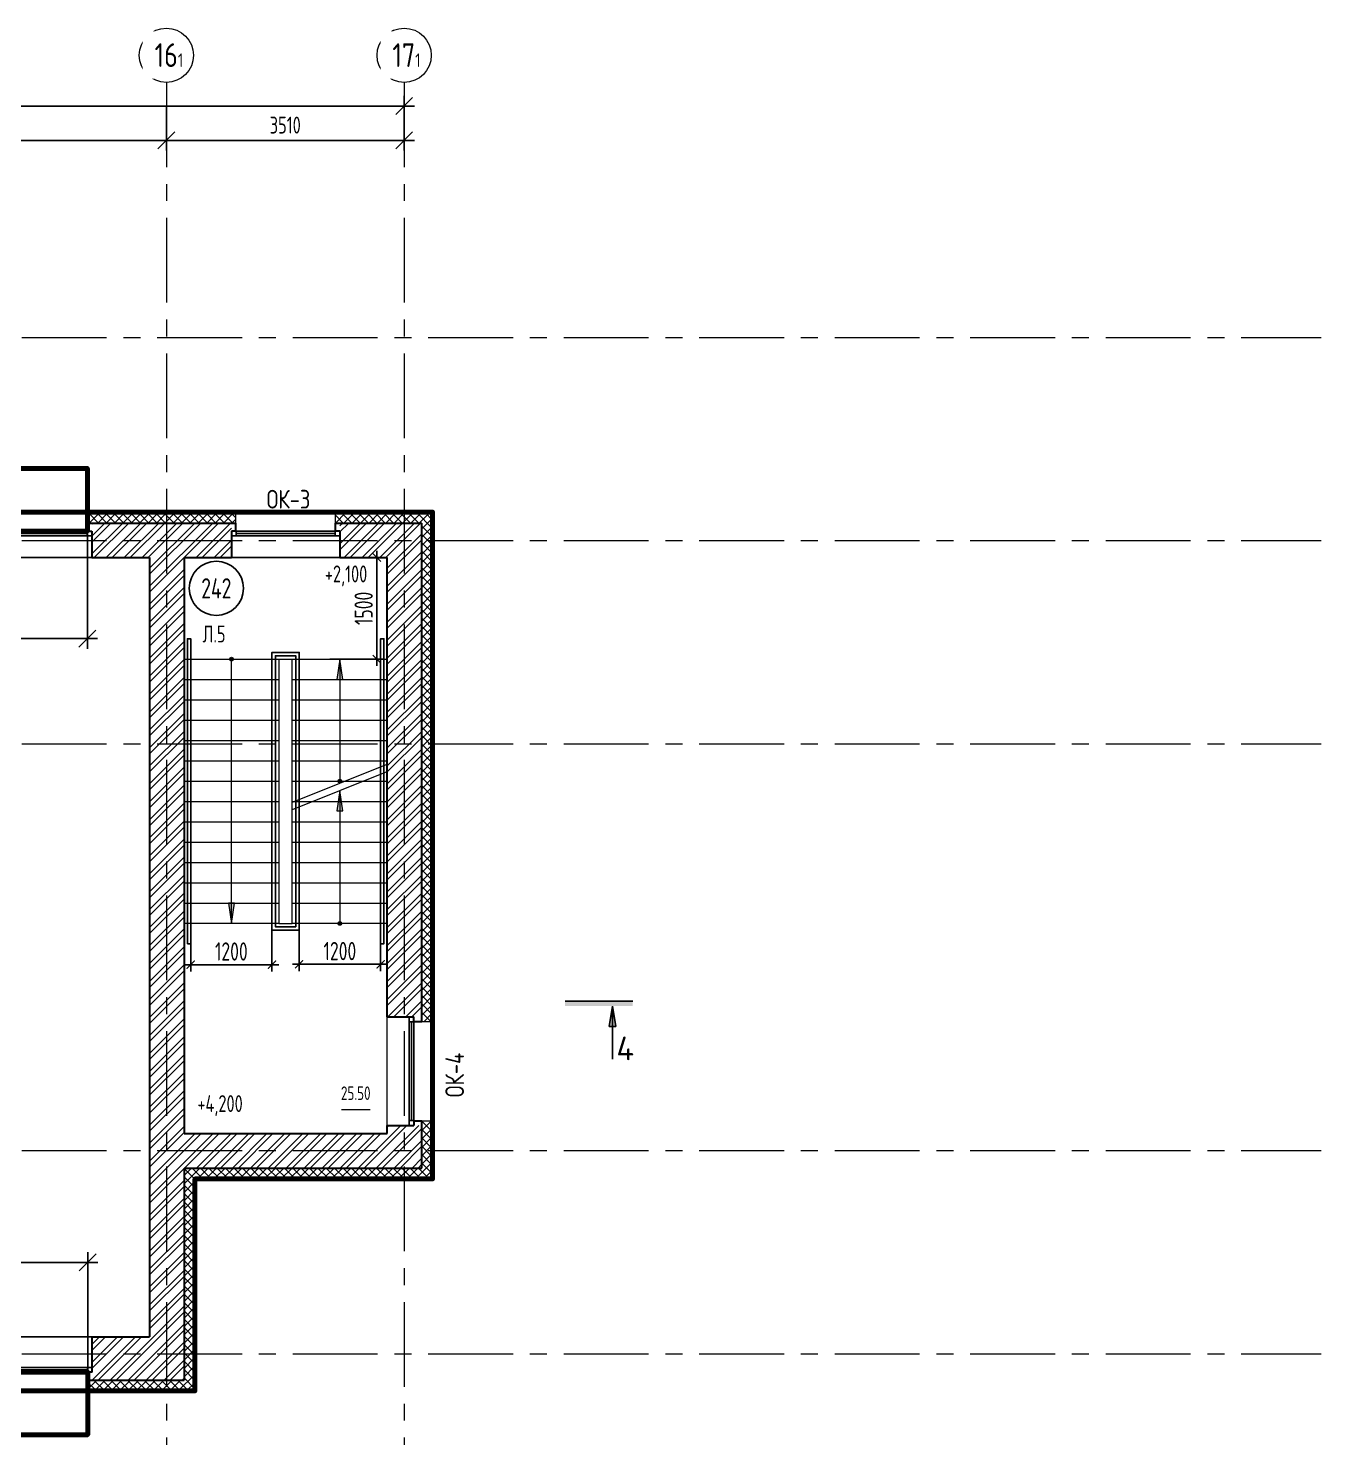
# Model space of a CAD drawing. Header units: millimetres. Extents: x -354900 to 8840672, y 0 to 292181.
# Drawn here: x -25336 to -6050, y 114360 to 135163 of the extents above; entities that cross this region are included whole.
import ezdxf
from ezdxf import colors
from ezdxf.entities.mleader import LeaderData, LeaderLine
from ezdxf.enums import TextEntityAlignment as Align
from ezdxf.math import Vec2, Vec3

# ---------------------------------------------------------------- set-up
doc = ezdxf.new("R2010")
doc.units = ezdxf.units.MM
doc.header["$MEASUREMENT"] = 0
doc.linetypes.add('CENTER', pattern=[2, 1.25, -0.25, 0.25, -0.25])
doc.layers.get('0').update_dxf_attribs({"color": 250, "lineweight": 9})
for name, color, linetype, lineweight in [('АР_Лестницы', 250, 'Continuous', 15), ('АР_Лестницы ограждение', 94, 'Continuous', 25), ('АР_Маркер экспликации', 239, 'Continuous', 13), ('АР_Навесной фасад', 5, 'Continuous', 5), ('АР_Номер помещения', 1, 'Continuous', 25), ('АР_Оси', 193, 'Continuous', 9), ('АР_Оси размеры', 164, 'Continuous', 9), ('АР_Отметки', 250, 'Continuous', 15), ('АР_Помещения_площадь', 19, 'Continuous', 9), ('АР_Размеры', 175, 'Continuous', 9), ('АР_Размеры дверей', 15, 'Continuous', 0), ('АР_Разрезы', 175, 'Continuous', 9), ('АР_Сущ Несущая стена', 202, 'Continuous', 30), ('АР_Утеплитель', 250, 'Continuous', 9), ('АР_Штриховка кирпич', 250, 'Continuous', 9), ('Маркировка ОКОН', 7, 'Continuous', 18), ('Подвал', 250, 'Continuous', 30)]:
    doc.layers.add(name, color=color, linetype=linetype, lineweight=lineweight)
doc.layers.add('АР_новое окно', color=160, linetype='Continuous')
doc.layers.add('Тонкая', color=7, linetype='Continuous')
doc.styles.add('ISOCPEUR', font='isocpeur.ttf', dxfattribs={"width": 0.7})
doc.styles.add('METRO-STYLE', font='isocpeur.ttf', dxfattribs={"width": 0.9, "oblique": 15})
doc.styles.add('PDF ISOCPEUR', font='isocpeur.ttf')
doc.styles.get("Standard").update_dxf_attribs({"font": 'isocpeur.ttf'})
doc.styles.add('ГОСТ 2.304', font='isocpeur.ttf', dxfattribs={"width": 0.7})
doc.dimstyles.new('R_100', dxfattribs={"dimtxt": 270, "dimasz": 120, "dimexe": 100, "dimexo": 0, "dimgap": 60, "dimtad": 1, "dimdec": 0, "dimrnd": 5, "dimzin": 0, "dimdsep": 46, "dimtxsty": 'ISOCPEUR', "dimblk": 'ARCHTICK', "dimcen": 0, "dimdle": 100, "dimclrd": 256, "dimclre": 256, "dimclrt": 256, "dimadec": 0, "dimazin": 0, "dimtfac": 2, "dimtdec": 0, "dimtofl": 0, "dimtmove": 1, "dimatfit": 3, "dimfxl": 1, "dimtvp": 3, "dimtolj": 1, "dimtzin": 0, "dimarcsym": 0})
doc.dimstyles.new('СПДС', dxfattribs={"dimscale": 100, "dimtxt": 2.5, "dimasz": 2.5, "dimexe": 1.5, "dimexo": 0, "dimgap": 1, "dimtad": 1, "dimdec": 0, "dimrnd": 1, "dimtxsty": 'ГОСТ 2.304', "dimblk": 'OBLIQUE', "dimcen": 2.5, "dimdle": 1.5, "dimadec": 0, "dimazin": 2, "dimtfac": 0.75, "dimtdec": 0, "dimtmove": 1, "dimatfit": 3, "dimfxl": 1, "dimtolj": 1, "dimarcsym": 1})
pattern_1 = [(45, (-1028675.4, 164426.86), (-132.58252, 132.58252), []), (45, (-1028587.02, 164426.86), (-132.58252, 132.58252), [])]

# ---------------------------------------------------------------- blocks, each defined once
blk = doc.blocks.new('*U525')
h = blk.add_hatch(color=256)
h.dxf.hatch_style = 1
edge = h.paths.add_edge_path()
edge.add_arc((0, 0), 27.6, 0, 360)
h = blk.add_hatch(color=256)
h.dxf.hatch_style = 1
h.paths.add_polyline_path([(1660, -44), (1660, 44), (1960, 0)])
blk.add_line((1960, 0), (0, 0))
blk.add_lwpolyline([(1660, 44), (1660, -44), (1960, 0), (1660, 44)])
blk.add_circle((0, 0), 27.6)
blk = doc.blocks.new('*U17')
h = blk.add_hatch(color=256)
h.dxf.hatch_style = 1
edge = h.paths.add_edge_path()
edge.add_arc((0, 0), 27.6, 0, 360)
h = blk.add_hatch(color=256)
h.dxf.hatch_style = 1
h.paths.add_polyline_path([(3600, -44), (3600, 44), (3900, 0)])
blk.add_line((3900, 0), (0, 0))
blk.add_lwpolyline([(3600, 44), (3600, -44), (3900, 0), (3600, 44)])
blk.add_circle((0, 0), 27.6)
blk = doc.blocks.new('*U78')
at = {"layer": 'АР_новое окно', "lineweight": 20}
for p, q in [((0, 3800), (-70, 3800)), ((0, 0), (-70, 0))]:
    blk.add_line(p, q, dxfattribs=at)
at = {"layer": 'АР_новое окно'}
for p, q in [((-70, 3800), (-70, 0)), ((-70, 0), (-70, 3800)), ((0, 3800), (0, 0)), ((0, 3730), (-70, 3730)), ((-35, 3730), (-35, 70)), ((0, 70), (-70, 70))]:
    blk.add_line(p, q, dxfattribs=at)
blk = doc.blocks.new('*U80')
at = {"layer": 'АР_новое окно', "lineweight": 20}
for p, q in [((0, 1600), (-70, 1600)), ((0, 0), (-70, 0))]:
    blk.add_line(p, q, dxfattribs=at)
at = {"layer": 'АР_новое окно'}
for p, q in [((-70, 1600), (-70, 0)), ((-70, 0), (-70, 1600)), ((0, 1530), (-70, 1530)), ((-35, 1530), (-35, 70)), ((0, 1600), (0, 0)), ((0, 70), (-70, 70))]:
    blk.add_line(p, q, dxfattribs=at)
blk = doc.blocks.new('блок новое окно')
at = {"layer": 'АР_Навесной фасад', "ltscale": 100}
for points in [[(65, -640), (65, -800)], [(3735, -640), (3735, -800)]]:
    blk.add_lwpolyline(points, dxfattribs=at)
at = {"layer": 'АР_новое окно', "ltscale": 100}
for p, q in [((3800, 0), (0, 0)), ((3735, -521), (0, -521))]:
    blk.add_line(p, q, dxfattribs=at)
blk.add_lwpolyline([(65, -800), (3735, -800)], dxfattribs=at)
at = {"layer": 'АР_Сущ Несущая стена', "ltscale": 100}
for p, q in [((0, -521), (0, 0)), ((3800, -521), (3800, 0)), ((65, -521), (0, -521)), ((65, -521), (65, -640)), ((3800, -521), (3735, -521)), ((3735, -521), (3735, -640))]:
    blk.add_line(p, q, dxfattribs=at)
at = {"layer": 'АР_новое окно', "ltscale": 100, "xscale": -1, "rotation": 90}
blk.add_blockref('*U78', (3800, -521), dxfattribs=at)
blk = doc.blocks.new('_Oblique')
at = {"color": 0, "linetype": 'ByBlock', "lineweight": -2}
blk.add_line((-0.5, -0.5), (0.5, 0.5), dxfattribs=at)
blk = doc.blocks.new('*D194')
at = {"layer": 'АР_Оси размеры', "color": 0, "lineweight": -2, "ltscale": 100, "transparency": 16777216}
for p, q in [((-29296, 134010), (-29296, 133358)), ((-23296, 134009), (-23296, 133358)), ((-29446, 133508), (-23146, 133508))]:
    blk.add_line(p, q, dxfattribs=at)
at = {"layer": 'АР_Оси размеры', "color": 0, "lineweight": -2, "ltscale": 100, "transparency": 16777216, "xscale": 250, "yscale": 250, "zscale": 250, "rotation": 180}
blk.add_blockref('_Oblique', (-29296, 133508), dxfattribs=at)
at = {"layer": 'АР_Оси размеры', "color": 0, "lineweight": -2, "ltscale": 100, "transparency": 16777216, "xscale": 250, "yscale": 250, "zscale": 250}
blk.add_blockref('_Oblique', (-23296, 133508), dxfattribs=at)
at = {"layer": 'АР_Оси размеры', "color": 0, "ltscale": 100, "transparency": 16777216, "insert": (-26296, 133733), "char_height": 250, "attachment_point": 5, "style": 'ГОСТ 2.304'}
blk.add_mtext('\\A1;6000', dxfattribs=at)
blk = doc.blocks.new('*D195')
at = {"layer": 'АР_Оси размеры', "color": 0, "lineweight": -2, "ltscale": 100, "transparency": 16777216}
for p, q in [((-23296, 134009), (-23296, 133358)), ((-19786, 134046), (-19786, 133358)), ((-23446, 133508), (-19636, 133508))]:
    blk.add_line(p, q, dxfattribs=at)
at = {"layer": 'АР_Оси размеры', "color": 0, "lineweight": -2, "ltscale": 100, "transparency": 16777216, "xscale": 250, "yscale": 250, "zscale": 250, "rotation": 180}
blk.add_blockref('_Oblique', (-23296, 133508), dxfattribs=at)
at = {"layer": 'АР_Оси размеры', "color": 0, "lineweight": -2, "ltscale": 100, "transparency": 16777216, "xscale": 250, "yscale": 250, "zscale": 250}
blk.add_blockref('_Oblique', (-19786, 133508), dxfattribs=at)
at = {"layer": 'АР_Оси размеры', "color": 0, "ltscale": 100, "transparency": 16777216, "insert": (-21541, 133733), "char_height": 250, "attachment_point": 5, "style": 'ГОСТ 2.304'}
blk.add_mtext('\\A1;3510', dxfattribs=at)
blk = doc.blocks.new('*D197')
at = {"layer": 'АР_Оси размеры', "color": 0, "lineweight": -2, "ltscale": 100, "transparency": 16777216}
for p, q in [((-83446, 134013), (-19636, 134013)), ((-83296, 134013), (-83296, 134163)), ((-19786, 134013), (-19786, 134163))]:
    blk.add_line(p, q, dxfattribs=at)
at = {"layer": 'АР_Оси размеры', "color": 0, "lineweight": -2, "ltscale": 100, "transparency": 16777216, "xscale": 250, "yscale": 250, "zscale": 250, "rotation": 180}
blk.add_blockref('_Oblique', (-83296, 134013), dxfattribs=at)
at = {"layer": 'АР_Оси размеры', "color": 0, "lineweight": -2, "ltscale": 100, "transparency": 16777216, "xscale": 250, "yscale": 250, "zscale": 250}
blk.add_blockref('_Oblique', (-19786, 134013), dxfattribs=at)
at = {"layer": 'АР_Оси размеры', "color": 0, "ltscale": 100, "transparency": 16777216, "insert": (-51541, 134238), "char_height": 250, "attachment_point": 5, "style": 'ГОСТ 2.304'}
blk.add_mtext('\\A1;63510', dxfattribs=at)
blk = doc.blocks.new('*U45')
at = {"layer": 'АР_Номер помещения', "color": 7}
blk.add_circle((-17567, 8079), 400, dxfattribs=at)
at = {"layer": 'АР_Помещения_площадь', "color": 7}
blk.add_line((-15296, 381), (-15718, 381), dxfattribs=at)
at = {"color": 7, "style": 'ISOCPEUR', "width": 0.7, "flags": 1}
blk.add_attdef('КАТЕГОРИЯ', (-499, -2092), '', height=250, dxfattribs=at)
at = {"layer": 'АР_Номер помещения', "color": 7, "style": 'ISOCPEUR', "width": 0.7}
blk.add_attdef('НОМЕР_ПОМЕЩЕНИЯ', text='', height=300, dxfattribs=at).set_placement((-17567, 8079), align=Align.MIDDLE_CENTER)
at = {"layer": 'АР_Помещения_площадь', "color": 7, "lineweight": 30, "width": 0.7, "flags": 104}
blk.add_attdef('ИМЯ_ПОМЕЩЕНИЯ', text='', height=100, dxfattribs=at).set_placement((130, 1300), align=Align.MIDDLE_CENTER)
at = {"layer": 'АР_Помещения_площадь', "color": 7, "style": 'ISOCPEUR', "width": 0.7}
blk.add_attdef('ПЛОЩАДЬ_ПОМЕЩЕНИЯ', text='', height=200, dxfattribs=at).set_placement((-15291, 628), align=Align.MIDDLE_RIGHT)
blk = doc.blocks.new('_DotSmall')
at = {"color": 0, "linetype": 'ByBlock', "const_width": 0.5}
blk.add_lwpolyline([(-0.0625, 0, 1), (0.0625, 0, 1)], format="xyb", close=True, dxfattribs=at)
blk = doc.blocks.new('A$C60573c2e')
at = {"layer": 'АР_Разрезы', "ltscale": 100}
h = blk.add_hatch(color=5, dxfattribs=at)
h.dxf.hatch_style = 1
h.paths.add_polyline_path([(65884, -9869), (65884, -9799), (66884, -9799), (66884, -9869)])
h.paths.add_polyline_path([(66534, -10170), (66584, -9869), (66584, -10170)])
h.paths.add_polyline_path([(66584, -10170), (66584, -9869), (66634, -10170)])
at = {"layer": 'АР_Разрезы', "color": 5, "lineweight": 25, "ltscale": 100}
for p, q in [((65884, -9799, -2792), (66884, -9799, -2792)), ((66584, -9869, -2792), (66534, -10170, -2792)), ((66634, -10170, -2792), (66584, -9869, -2792)), ((66534, -10170, -2792), (66634, -10170, -2792))]:
    blk.add_line(p, q, dxfattribs=at)
at = {"layer": 'АР_Разрезы', "color": 5, "lineweight": 25, "ltscale": 100, "elevation": -2792}
blk.add_lwpolyline([(66584, -9869), (66584, -10653)], dxfattribs=at)
at = {"layer": 'АР_Разрезы', "color": 5, "lineweight": 25, "ltscale": 100, "insert": (66905, -10319, -2792), "char_height": 350, "width": 583.33, "attachment_point": 3, "style": 'METRO-STYLE'}
blk.add_mtext('{\\Q0;\\W1;4}', dxfattribs=at)
blk = doc.blocks.new('*U539')
h = blk.add_hatch(color=256)
h.dxf.hatch_style = 1
edge = h.paths.add_edge_path()
edge.add_arc((0, 0), 27.6, 0, 360)
h = blk.add_hatch(color=256)
h.dxf.hatch_style = 1
h.paths.add_polyline_path([(1500, -44), (1500, 44), (1800, 0)])
blk.add_line((1800, 0), (0, 0))
blk.add_lwpolyline([(1500, 44), (1500, -44), (1800, 0), (1500, 44)])
blk.add_circle((0, 0), 27.6)
blk = doc.blocks.new('_ArchTick')
at = {"color": 0, "linetype": 'ByBlock', "const_width": 0.15}
blk.add_lwpolyline([(-0.5, -0.5), (0.5, 0.5)], dxfattribs=at)
blk = doc.blocks.new('*D558')
at = {"layer": 'АР_Размеры дверей', "lineweight": -2, "ltscale": 100, "transparency": 16777216}
for p, q in [((-20630, 127351), (-20089, 127351)), ((-20189, 125751), (-20189, 127451)), ((-20882, 125851), (-20089, 125851))]:
    blk.add_line(p, q, dxfattribs=at)
at = {"layer": 'АР_Размеры дверей', "lineweight": -2, "ltscale": 100, "transparency": 16777216, "xscale": 120, "yscale": 120, "zscale": 120}
for p, rotation in [((-20189, 127351), 90), ((-20189, 125851), 270)]:
    blk.add_blockref('_ArchTick', p, dxfattribs=dict(at, rotation=rotation))
at = {"layer": 'АР_Размеры дверей', "ltscale": 100, "transparency": 16777216, "insert": (-20384, 126601), "char_height": 270, "attachment_point": 5, "rotation": 90, "style": 'ISOCPEUR'}
blk.add_mtext('\\A1;1500', dxfattribs=at)
blk = doc.blocks.new('*D559')
at = {"layer": 'АР_Размеры дверей', "lineweight": -2, "ltscale": 100, "transparency": 16777216}
for p, q in [((-21336, 121851), (-21336, 121248)), ((-20134, 121652), (-20134, 121248)), ((-21436, 121348), (-20034, 121348))]:
    blk.add_line(p, q, dxfattribs=at)
at = {"layer": 'АР_Размеры дверей', "lineweight": -2, "ltscale": 100, "transparency": 16777216, "xscale": 120, "yscale": 120, "zscale": 120, "rotation": 180}
blk.add_blockref('_ArchTick', (-21336, 121348), dxfattribs=at)
at = {"layer": 'АР_Размеры дверей', "lineweight": -2, "ltscale": 100, "transparency": 16777216, "xscale": 120, "yscale": 120, "zscale": 120}
blk.add_blockref('_ArchTick', (-20134, 121348), dxfattribs=at)
at = {"layer": 'АР_Размеры дверей', "ltscale": 100, "transparency": 16777216, "insert": (-20735, 121543), "char_height": 270, "attachment_point": 5, "style": 'ISOCPEUR'}
blk.add_mtext('\\A1;1200', dxfattribs=at)
blk = doc.blocks.new('*D560')
at = {"layer": 'АР_Размеры дверей', "lineweight": -2, "ltscale": 100, "transparency": 16777216}
for p, q in [((-21738, 121851), (-21738, 121242)), ((-22936, 121652), (-22936, 121242)), ((-21638, 121342), (-23036, 121342))]:
    blk.add_line(p, q, dxfattribs=at)
at = {"layer": 'АР_Размеры дверей', "lineweight": -2, "ltscale": 100, "transparency": 16777216, "xscale": 120, "yscale": 120, "zscale": 120, "rotation": 180}
blk.add_blockref('_ArchTick', (-22936, 121342), dxfattribs=at)
at = {"layer": 'АР_Размеры дверей', "lineweight": -2, "ltscale": 100, "transparency": 16777216, "xscale": 120, "yscale": 120, "zscale": 120}
blk.add_blockref('_ArchTick', (-21738, 121342), dxfattribs=at)
at = {"layer": 'АР_Размеры дверей', "ltscale": 100, "transparency": 16777216, "insert": (-22337, 121537), "char_height": 270, "attachment_point": 5, "style": 'ISOCPEUR'}
blk.add_mtext('\\A1;1200', dxfattribs=at)
blk = doc.blocks.new('*D641')
at = {"layer": 'АР_Оси размеры', "color": 0, "lineweight": -2, "ltscale": 100, "transparency": 16777216}
for p, q in [((-28131, 128665), (-28131, 126005)), ((-24461, 128665), (-24461, 126005)), ((-28281, 126155), (-24311, 126155))]:
    blk.add_line(p, q, dxfattribs=at)
at = {"layer": 'АР_Оси размеры', "color": 0, "lineweight": -2, "ltscale": 100, "transparency": 16777216, "xscale": 250, "yscale": 250, "zscale": 250, "rotation": 180}
blk.add_blockref('_Oblique', (-28131, 126155), dxfattribs=at)
at = {"layer": 'АР_Оси размеры', "color": 0, "lineweight": -2, "ltscale": 100, "transparency": 16777216, "xscale": 250, "yscale": 250, "zscale": 250}
blk.add_blockref('_Oblique', (-24461, 126155), dxfattribs=at)
at = {"layer": 'АР_Оси размеры', "color": 0, "ltscale": 100, "transparency": 16777216, "insert": (-26296, 126392), "char_height": 250, "attachment_point": 5, "style": 'ГОСТ 2.304'}
blk.add_mtext('\\A1;3670', dxfattribs=at)
blk = doc.blocks.new('*D646')
at = {"layer": 'АР_Оси размеры', "color": 0, "lineweight": -2, "ltscale": 100, "transparency": 16777216}
for p, q in [((-28276, 116948), (-24306, 116948)), ((-28126, 114406), (-28126, 117098)), ((-24456, 114406), (-24456, 117098))]:
    blk.add_line(p, q, dxfattribs=at)
at = {"layer": 'АР_Оси размеры', "color": 0, "lineweight": -2, "ltscale": 100, "transparency": 16777216, "xscale": 250, "yscale": 250, "zscale": 250, "rotation": 180}
blk.add_blockref('_Oblique', (-28126, 116948), dxfattribs=at)
at = {"layer": 'АР_Оси размеры', "color": 0, "lineweight": -2, "ltscale": 100, "transparency": 16777216, "xscale": 250, "yscale": 250, "zscale": 250}
blk.add_blockref('_Oblique', (-24456, 116948), dxfattribs=at)
at = {"layer": 'АР_Оси размеры', "color": 0, "ltscale": 100, "transparency": 16777216, "insert": (-26291, 117185), "char_height": 250, "attachment_point": 5, "style": 'ГОСТ 2.304'}
blk.add_mtext('\\A1;3670', dxfattribs=at)

msp = doc.modelspace()

# ---------------------------------------------------------------- hatches: boundary and pattern name
at = {"layer": 'АР_Утеплитель', "ltscale": 100}
h = msp.add_hatch(dxfattribs=at)
h.set_pattern_fill('ANSI37', color=256, scale=700)
h.set_pattern_definition([(45, (-1000640.73, 163752.83), (-61.871843, 61.871843), []), (135, (-1000640.73, 163752.83), (-61.871843, -61.871843), [])])
h.paths.add_polyline_path([(-22270.8, 127860.7), (-24460.8, 127860.7), (-24460.8, 128010.7), (-22270.8, 128010.7)])
h = msp.add_hatch(dxfattribs=at)
h.set_pattern_fill('ANSI37', color=256, scale=700, angle=90)
h.set_pattern_definition([(135, (-68197.9, -855534.29), (-61.871843, -61.871843), []), (225, (-68197.9, -855534.29), (61.871843, -61.871843), [])])
h.paths.add_polyline_path([(-19525.8, 127860.7), (-19525.8, 120505.7), (-19375.8, 120505.7), (-19375.8, 128010.7), (-20800.8, 128010.7), (-20800.8, 127860.7)])
h = msp.add_hatch(dxfattribs=at)
h.set_pattern_fill('ANSI37', color=256, scale=700)
h.set_pattern_definition([(45, (-1000495.73, 163882.83), (-61.871843, 61.871843), []), (135, (-1000495.73, 163882.83), (-61.871843, -61.871843), [])])
h.paths.add_polyline_path([(-23035.8, 115210.7), (-24455.8, 115210.7), (-24455.8, 115060.7), (-22885.8, 115060.7), (-22885.8, 118190.7), (-19375.8, 118190.7), (-19375.8, 119035.7), (-19525.8, 119035.7), (-19525.8, 118340.7), (-23035.8, 118340.7)])
at = {"layer": 'АР_Штриховка кирпич', "ltscale": 100}
h = msp.add_hatch(dxfattribs=at)
h.set_pattern_fill('ANSI32', color=256, scale=500)
h.set_pattern_definition(pattern_1)
h.paths.add_polyline_path([(-22335.8, 127860.7), (-24395.8, 127860.7), (-24395.8, 127350.7), (-23545.8, 127350.7), (-23545.8, 118850.7), (-23035.8, 118850.7), (-23035.8, 127350.2), (-22335.8, 127350.7)])
h = msp.add_hatch(dxfattribs=at)
h.set_pattern_fill('ANSI32', color=256, scale=500)
h.set_pattern_definition([(45, (-1025165.4, 164426.86), (-132.58252, 132.58252), []), (45, (-1025077.02, 164426.86), (-132.58252, 132.58252), [])])
h.paths.add_polyline_path([(-19525.8, 127860.7), (-20735.8, 127860.7), (-20735.8, 127350.7), (-20035.8, 127350.7), (-20035.8, 120570.7), (-19525.8, 120570.7), (-19525.8, 127350.2)])
h = msp.add_hatch(dxfattribs=at)
h.set_pattern_fill('ANSI32', color=256, scale=500)
h.set_pattern_definition(pattern_1)
h.paths.add_polyline_path([(-23035.8, 118340.7), (-19525.8, 118340.7), (-19525.8, 118970.7), (-20035.8, 118970.7), (-20035.8, 118850.7), (-23035.8, 118850.7), (-23545.8, 118850.7), (-23545.8, 115850.7), (-24390.8, 115850.7), (-24390.8, 115210.7), (-23035.8, 115210.7)])

# ---------------------------------------------------------------- linework, layer by layer
at = {"layer": 'АР_Лестницы', "color": 18, "ltscale": 100, "true_color": 0x000000}
for p, q in [((-23035.8, 125851.4), (-20038.7, 125851.4)), ((-23035.8, 125551.4), (-21635.8, 125551.4)), ((-21435.8, 125551.4), (-20035.8, 125551.4)), ((-23035.8, 125251.4), (-21635.8, 125251.4)), ((-21435.8, 125251.4), (-20035.8, 125251.4)), ((-23035.8, 124951.4), (-21635.8, 124951.4)), ((-21435.8, 124951.4), (-20035.8, 124951.4)), ((-23035.8, 124651.4), (-21635.8, 124651.4)), ((-21435.8, 124651.4), (-20035.8, 124651.4)), ((-23035.8, 124351.4), (-21635.8, 124351.4)), ((-21435.8, 124351.4), (-20035.8, 124351.4)), ((-21435.8, 123741.1), (-20035.8, 124301.1)), ((-23035.8, 124051.4), (-21635.8, 124051.4)), ((-21435.8, 123631.4), (-20035.8, 124191.4)), ((-21435.8, 124051.4), (-20035.8, 124051.4)), ((-23035.8, 123751.4), (-21635.8, 123751.4)), ((-21435.8, 123751.4), (-20035.8, 123751.4)), ((-23035.8, 123451.4), (-21635.8, 123451.4)), ((-21435.8, 123451.4), (-20035.8, 123451.4)), ((-23035.8, 123151.4), (-21635.8, 123151.4)), ((-21435.8, 123151.4), (-20035.8, 123151.4)), ((-23035.8, 122851.4), (-21635.8, 122851.4)), ((-21435.8, 122851.4), (-20035.8, 122851.4)), ((-23035.8, 122551.4), (-21635.8, 122551.4)), ((-21435.8, 122551.4), (-20035.8, 122551.4)), ((-23035.8, 122251.4), (-21635.8, 122251.4)), ((-21435.8, 122251.4), (-20035.8, 122251.4))]:
    msp.add_line(p, q, dxfattribs=at)
at = {"layer": 'АР_Лестницы', "ltscale": 100}
for points in [[(-23035.8, 125851.4), (-21635.8, 125851.4), (-21635.8, 121951.4), (-23035.8, 121951.4)], [(-21438.7, 125851.4), (-20038.7, 125851.4), (-20038.7, 121951.4), (-21438.7, 121951.4)]]:
    msp.add_lwpolyline(points, close=True, dxfattribs=at)
at = {"layer": 'АР_Лестницы ограждение', "color": 18, "ltscale": 100, "true_color": 0x000000}
for points in [[(-22985.9, 121652.2), (-22935.9, 121652.2), (-22935.9, 126151.4), (-22985.9, 126151.4)], [(-20134.4, 121652.2), (-20084.4, 121652.2), (-20084.4, 126151.4), (-20134.4, 126151.4)]]:
    msp.add_lwpolyline(points, close=True, dxfattribs=at)
for points in [[(-21737.5, 125951.7), (-21737.5, 121955.8)], [(-21335.8, 125851.4), (-21335.8, 125951.7), (-21737.5, 125951.7), (-21737.5, 125846.9)], [(-21687.5, 121955.8), (-21687.5, 125901.7)], [(-21385.8, 125851.4), (-21385.8, 125901.7), (-21687.5, 125901.7), (-21687.5, 125846.9)], [(-21385.8, 121901.1), (-21385.8, 125901.7)], [(-21335.8, 125951.7), (-21335.8, 121851.1)], [(-21335.8, 121951.4), (-21335.8, 121851.1), (-21737.5, 121851.5), (-21737.5, 121956.2)], [(-21385.8, 121951.4), (-21385.8, 121901.1), (-21687.5, 121901.1), (-21687.5, 121955.8)]]:
    msp.add_lwpolyline(points, dxfattribs=at)
at = {"layer": 'АР_Навесной фасад', "ltscale": 100}
for p, q in [((-24460.8, 128020.7), (-19365.8, 128020.7)), ((-24460.8, 128010.7), (-22270.8, 128010.7)), ((-20800.8, 128010.7), (-19375.8, 128010.7)), ((-19375.8, 120505.7), (-19375.8, 128010.7)), ((-19365.8, 120505.7), (-19365.8, 128020.7)), ((-19375.8, 118190.7), (-19375.8, 119035.7)), ((-19365.8, 118180.7), (-19365.8, 119035.7)), ((-22885.8, 118190.7), (-19375.8, 118190.7)), ((-22885.8, 118190.7), (-22885.8, 115060.7)), ((-22875.8, 118180.7), (-19365.8, 118180.7)), ((-22875.8, 118180.7), (-22875.8, 115050.7)), ((-24455.8, 115060.7), (-22885.8, 115060.7)), ((-24455.8, 115050.7), (-22875.8, 115050.7))]:
    msp.add_line(p, q, dxfattribs=at)
at = {"layer": 'АР_Навесной фасад', "color": 18, "ltscale": 100, "true_color": 0x000000}
for points in [[(-28130.8, 128020.7), (-24460.8, 128020.7)], [(-24460.8, 127860.7), (-24460.8, 128020.7)], [(-22270.8, 127860.7), (-22270.8, 128020.7)], [(-20800.8, 127860.7), (-20800.8, 128020.7)], [(-19525.8, 120505.7), (-19365.8, 120505.7)], [(-19365.8, 119035.7), (-19365.8, 120505.7)], [(-19525.8, 119035.7), (-19365.8, 119035.7)]]:
    msp.add_lwpolyline(points, dxfattribs=at)
at = {"layer": 'АР_новое окно'}
for p, q in [((-28195.8, 127350.7), (-24395.8, 127350.7)), ((-22335.8, 127350.7), (-20735.8, 127350.7))]:
    msp.add_line(p, q, dxfattribs=at)
at = {"layer": 'АР_Оси', "linetype": 'CENTER', "ltscale": 1000}
for p, q in [((-23295.8, 134363.2), (-23295.8, 78630.8)), ((-19785.8, 134363.2), (-19785.8, 78630.8)), ((-89429.5, 130600.7), (-6251.1, 130600.7)), ((-89429.5, 127600.7), (-6251.1, 127600.7)), ((-89429.5, 124600.7), (-6251.1, 124600.7)), ((-89429.5, 124600.7), (-6251.1, 124600.7)), ((-89429.5, 118600.7), (-6251.1, 118600.7)), ((-89429.5, 115600.7), (-6251.1, 115600.7))]:
    msp.add_line(p, q, dxfattribs=at)
at = {"layer": 'АР_Оси', "ltscale": 0.5}
for centre in [(-23295.8, 134763.2), (-19785.8, 134763.2)]:
    msp.add_circle(centre, 400, dxfattribs=at)
at = {"layer": 'АР_Размеры', "color": 3, "lineweight": 200, "ltscale": 100}
msp.add_lwpolyline([(-71715.8, 127510.9), (-71715.8, 131020.7), (-61875.8, 131020.7), (-61875.8, 128020.7), (-53715.8, 128020.7), (-53715.8, 131530.7), (-45375.8, 131530.7), (-45375.8, 128020.7), (-45018.4, 128020.7), (-19365.8, 128020.7), (-19365.8, 118180.7), (-22875.8, 118180.7), (-22875.8, 115050.7), (-52416.4, 115050.7)], dxfattribs=at)
at = {"layer": 'АР_Размеры', "color": 2, "lineweight": 200, "ltscale": 100}
for points in [[(-28130.8, 128665.4), (-24460.8, 128665.4), (-24460.8, 127741.8), (-28130.8, 127741.8)], [(-28125.8, 115329.6), (-24455.8, 115329.6), (-24455.8, 114406), (-28125.8, 114406)]]:
    msp.add_lwpolyline(points, close=True, dxfattribs=at)
at = {"layer": 'АР_Сущ Несущая стена', "lineweight": 15, "ltscale": 100}
for p, q in [((-28130.8, 127741.8), (-24460.8, 127741.8)), ((-20035.8, 118970.7), (-20035.8, 120570.7)), ((-19644.7, 118970.7), (-19644.7, 120505.7))]:
    msp.add_line(p, q, dxfattribs=at)
at = {"layer": 'АР_Сущ Несущая стена', "ltscale": 100}
for p, q in [((-24460.8, 127860.7), (-22270.8, 127860.7)), ((-24460.8, 127741.8), (-24460.8, 127860.7)), ((-24460.8, 127741.8), (-24395.8, 127741.8)), ((-24395.8, 127741.8), (-24395.8, 127350.7)), ((-22335.8, 127741.8), (-22335.8, 127350.7)), ((-22270.8, 127741.8), (-22335.8, 127741.8)), ((-22270.8, 127741.8), (-22270.8, 127860.7)), ((-20800.8, 127860.7), (-19525.8, 127860.7)), ((-20800.8, 127741.8), (-20800.8, 127860.7)), ((-20735.8, 127741.8), (-20800.8, 127741.8)), ((-20735.8, 127741.8), (-20735.8, 127350.7)), ((-19525.8, 120505.7), (-19525.8, 127860.7)), ((-24395.8, 127350.7), (-23545.8, 127350.7)), ((-23545.8, 127350.7), (-23545.8, 115850.7)), ((-23035.8, 127350.7), (-22335.8, 127350.7)), ((-23035.8, 127350.7), (-23035.8, 118850.7)), ((-20735.8, 127350.7), (-20035.8, 127350.7)), ((-20035.8, 120570.7), (-20035.8, 127350.7)), ((-20035.8, 120570.7), (-19644.7, 120570.7)), ((-19644.7, 120505.7), (-19525.8, 120505.7)), ((-19644.7, 119035.7), (-19525.8, 119035.7)), ((-19525.8, 118340.7), (-19525.8, 119035.7)), ((-23035.8, 118850.7), (-20035.8, 118850.7)), ((-20035.8, 118850.7), (-20035.8, 118970.7)), ((-20035.8, 118970.7), (-19644.7, 118970.7)), ((-23035.8, 118340.7), (-19525.8, 118340.7)), ((-23035.8, 118340.7), (-23035.8, 115210.7)), ((-24390.8, 115850.7), (-23545.8, 115850.7)), ((-24455.8, 115210.7), (-23035.8, 115210.7))]:
    msp.add_line(p, q, dxfattribs=at)
for points in [[(-19644.7, 120505.7), (-19644.7, 120570.7)], [(-19644.7, 119035.7), (-19644.7, 118970.7)]]:
    msp.add_lwpolyline(points, dxfattribs=at)
at = {"layer": 'Подвал', "lineweight": 13, "ltscale": 500}
msp.add_line((-21635.8, 121951.4), (-21438.7, 121951.4), dxfattribs=at)

# ---------------------------------------------------------------- block references
msp.add_blockref('блок новое окно', (-28190.8, 115850.7))
at = {"layer": 'АР_Лестницы', "ltscale": 75}
for name, p, rotation in [('*U17', (-22335.8, 125851.4), 269.9999999999999), ('*U539', (-20735.8, 124051.4), 89.99999999999993), ('*U525', (-20735.8, 121951.4), 89.99999999999993)]:
    msp.add_blockref(name, p, dxfattribs=dict(at, rotation=rotation))
at = {"layer": 'АР_Маркер экспликации'}
ref = msp.add_blockref('*U45', (-4991.1, 118817.9), dxfattribs=at)
ref.add_attrib('НОМЕР_ПОМЕЩЕНИЯ', '242', dxfattribs={"layer": 'АР_Номер помещения', "color": 7, "height": 300, "style": 'ISOCPEUR', "width": 0.7}).set_placement((-22558.4, 126896.6), align=Align.MIDDLE_CENTER)
ref.add_attrib('ПЛОЩАДЬ_ПОМЕЩЕНИЯ', '25.50', dxfattribs={"layer": 'АР_Помещения_площадь', "color": 7, "height": 200, "style": 'ISOCPEUR', "width": 0.7}).set_placement((-20282.1, 119445.7), align=Align.MIDDLE_RIGHT)
at = {"layer": 'АР_новое окно', "xscale": -1}
for name, p, rotation in [('*U78', (-24395.8, 127671.8), 90), ('*U80', (-20735.8, 127671.8), 90), ('*U80', (-19644.7, 120570.7), 180)]:
    msp.add_blockref(name, p, dxfattribs=dict(at, rotation=rotation))
at = {"layer": 'Тонкая', "color": 31, "ltscale": 100, "true_color": 0xfecc66}
msp.add_blockref('A$C60573c2e', (-83295.8, 130600.7), dxfattribs=at)

# ---------------------------------------------------------------- texts
at = {"layer": 'Маркировка ОКОН', "lineweight": 0, "char_height": 275.423, "attachment_point": 9, "style": 'PDF ISOCPEUR'}
for s, insert, width, rotation in [('{\\W0.8;ОК-3}', (-21170.6, 128073.2), 941.926, 359.99779), ('{\\W0.8;ОК-4}', (-18901.9, 120043), 519.966, 89.99779)]:
    msp.add_mtext(s, dxfattribs=dict(at, insert=insert, width=width, rotation=rotation))

# ---------------------------------------------------------------- dimensions: what is measured, and where the dimension line sits
at = {"layer": 'АР_Оси размеры', "ltscale": 100}
for base, p1, p2, picture, middle in [((-23295.8, 133507.8), (-29295.8, 134009.8), (-23295.8, 134009), '*D194', (-26295.8, 133732.8)), ((-19785.8, 133507.8), (-23295.8, 134009), (-19785.8, 134046), '*D195', (-21540.8, 133732.8))]:
    dim = msp.add_linear_dim(base=base, p1=p1, p2=p2, dimstyle='СПДС', dxfattribs=at)
    dim.commit()
    dim.dimension.update_dxf_attribs({"geometry": picture, "text_midpoint": middle})
at = {"layer": 'АР_Оси размеры', "color": 2, "ltscale": 100}
for base, p1, p2, picture, middle in [((-24460.8, 126155), (-28130.8, 128665.4), (-24460.8, 128665.4), '*D641', (-26295.8, 126392.4)), ((-24455.8, 116947.5), (-28125.8, 114406), (-24455.8, 114406), '*D646', (-26290.8, 117184.9))]:
    dim = msp.add_linear_dim(base=base, p1=p1, p2=p2, dimstyle='СПДС', dxfattribs=at)
    dim.commit()
    dim.dimension.update_dxf_attribs({"geometry": picture, "text_midpoint": middle})
at = {"layer": 'АР_Размеры дверей', "ltscale": 100}
dim = msp.add_linear_dim(base=(-20188.6, 127350.7), p1=(-20882.3, 125851.4), p2=(-20629.5, 127350.7), angle=90, dimstyle='R_100', override={"dimpost": '\\X', "dimfxl": 300, "dimarcsym": 1}, dxfattribs=at)
dim.commit()
dim.dimension.update_dxf_attribs({"geometry": '*D558', "text_midpoint": (-20383.6, 126601)})
for base, p1, p2, picture, middle in [((-22935.9, 121341.8), (-21737.5, 121851.5), (-22935.9, 121652.2), '*D560', (-22336.7, 121536.8)), ((-20134.4, 121348), (-21335.8, 121851.1), (-20134.4, 121652.2), '*D559', (-20735.1, 121543))]:
    dim = msp.add_linear_dim(base=base, p1=p1, p2=p2, dimstyle='R_100', override={"dimpost": '\\X', "dimfxl": 2.5, "dimarcsym": 2}, dxfattribs=at)
    dim.commit()
    dim.dimension.update_dxf_attribs({"geometry": picture, "text_midpoint": middle})

# ---------------------------------------------------------------- leaders
at = {"layer": 'АР_Отметки'}
ml = msp.add_multileader_mtext('Standard', dxfattribs=at)
ml.set_content('Л.4', color=256, style='ISOCPEUR')
ml.set_leader_properties(color=256, linetype='Continuous', lineweight=-1)
ml.set_arrow_properties(name='DOTSMALL')
ml.build(insert=Vec2(0, 0))
ml.multileader.update_dxf_attribs({"has_text_frame": 1, "text_left_attachment_type": 4, "text_right_attachment_type": 4, "dogleg_length": 100, "arrow_head_size": 180})
ctx = ml.context
ctx.base_point, ctx.char_height, ctx.arrow_head_size, ctx.landing_gap_size, ctx.plane_origin = Vec3(-52760.7, 130115.2), 250, 180, 50, Vec3(-24642.2, 117978.5)
ctx.left_attachment, ctx.right_attachment = 4, 4
notes = []
notes.append((ctx, [(0, (0, 0, 0), (0, 0), (1, 0), 1, [])]))
ctx.mtext.insert, ctx.mtext.width, ctx.mtext.line_spacing_style, ctx.mtext.flow_direction = Vec3(-52710.7, 130448.6), 852.697, 2, 5
ml = msp.add_multileader_mtext('Standard', dxfattribs=at)
ml.set_content('+4,200', color=256, style='ISOCPEUR')
ml.set_leader_properties(color=256, linetype='Continuous', lineweight=-1)
ml.set_arrow_properties(name='DOTSMALL')
ml.build(insert=Vec2(0, 0))
ml.multileader.update_dxf_attribs({"has_text_frame": 1, "text_left_attachment_type": 4, "text_right_attachment_type": 4, "dogleg_length": 100, "arrow_head_size": 180})
ctx = ml.context
ctx.base_point, ctx.char_height, ctx.arrow_head_size, ctx.landing_gap_size, ctx.plane_origin = Vec3(-47106.7, 128735), 250, 180, 50, Vec3(-47188.1, 127467.4)
ctx.left_attachment, ctx.right_attachment = 4, 4
notes.append((ctx, [(0, (0, 0, 0), (0, 0), (1, 0), 1, [])]))
ctx.mtext.insert, ctx.mtext.width, ctx.mtext.line_spacing_style, ctx.mtext.flow_direction = Vec3(-47056.7, 129068.3), 852.697, 2, 5
ml = msp.add_multileader_mtext('Standard', dxfattribs=at)
ml.set_content('+2,850', color=256, style='ISOCPEUR')
ml.set_leader_properties(color=256, linetype='Continuous', lineweight=-1)
ml.set_arrow_properties(name='DOTSMALL')
ml.build(insert=Vec2(0, 0))
ml.multileader.update_dxf_attribs({"has_text_frame": 1, "text_left_attachment_type": 4, "text_right_attachment_type": 4, "dogleg_length": 100, "arrow_head_size": 180})
ctx = ml.context
ctx.base_point, ctx.char_height, ctx.arrow_head_size, ctx.landing_gap_size, ctx.plane_origin = Vec3(-52884.6, 128037.7), 250, 180, 50, Vec3(-52324.7, 128977)
ctx.left_attachment, ctx.right_attachment = 4, 4
notes.append((ctx, [(0, (0, 0, 0), (0, 0), (1, 0), 1, [])]))
ctx.mtext.insert, ctx.mtext.width, ctx.mtext.line_spacing_style, ctx.mtext.flow_direction = Vec3(-52834.6, 128371), 852.697, 2, 5
ml = msp.add_multileader_mtext('Standard', dxfattribs=at)
ml.set_content('+2,100', color=256, style='ISOCPEUR')
ml.set_leader_properties(color=256, linetype='Continuous', lineweight=-1)
ml.set_arrow_properties(name='DOTSMALL')
ml.build(insert=Vec2(0, 0))
ml.multileader.update_dxf_attribs({"has_text_frame": 1, "text_left_attachment_type": 4, "text_right_attachment_type": 4, "dogleg_length": 100, "arrow_head_size": 180})
ctx = ml.context
ctx.base_point, ctx.char_height, ctx.arrow_head_size, ctx.landing_gap_size, ctx.plane_origin = Vec3(-21006.4, 126900.8), 250, 180, 50, Vec3(-26766, 121115.4)
ctx.left_attachment, ctx.right_attachment = 4, 4
notes.append((ctx, [(0, (0, 0, 0), (0, 0), (1, 0), 1, [])]))
ctx.mtext.insert, ctx.mtext.width, ctx.mtext.line_spacing_style, ctx.mtext.flow_direction = Vec3(-20956.4, 127234.1), 852.697, 2, 5
ml = msp.add_multileader_mtext('Standard', dxfattribs=at)
ml.set_content('Л.5', color=256, style='ISOCPEUR')
ml.set_leader_properties(color=256, linetype='Continuous', lineweight=-1)
ml.set_arrow_properties(name='DOTSMALL')
ml.build(insert=Vec2(0, 0))
ml.multileader.update_dxf_attribs({"has_text_frame": 1, "text_left_attachment_type": 4, "text_right_attachment_type": 4, "dogleg_length": 100, "arrow_head_size": 180})
ctx = ml.context
ctx.base_point, ctx.char_height, ctx.arrow_head_size, ctx.landing_gap_size, ctx.plane_origin = Vec3(-22811.5, 126014.1), 250, 180, 50, Vec3(2943, 112284.8)
ctx.left_attachment, ctx.right_attachment = 4, 4
notes.append((ctx, [(0, (0, 0, 0), (0, 0), (1, 0), 1, [])]))
ctx.mtext.insert, ctx.mtext.width, ctx.mtext.line_spacing_style, ctx.mtext.flow_direction = Vec3(-22761.5, 126347.5), 852.697, 2, 5
ml = msp.add_multileader_mtext('Standard', dxfattribs=at)
ml.set_content('+4,200', color=256, style='ISOCPEUR')
ml.set_leader_properties(color=256, linetype='Continuous', lineweight=-1)
ml.set_arrow_properties(name='DOTSMALL')
ml.build(insert=Vec2(0, 0))
ml.multileader.update_dxf_attribs({"has_text_frame": 1, "text_left_attachment_type": 4, "text_right_attachment_type": 4, "dogleg_length": 100, "arrow_head_size": 180})
ctx = ml.context
ctx.base_point, ctx.char_height, ctx.arrow_head_size, ctx.landing_gap_size, ctx.plane_origin = Vec3(-49268, 124894.3), 250, 180, 50, Vec3(-51033.3, 121415.2)
ctx.left_attachment, ctx.right_attachment = 4, 4
notes.append((ctx, [(0, (0, 0, 0), (0, 0), (1, 0), 1, [])]))
ctx.mtext.insert, ctx.mtext.width, ctx.mtext.line_spacing_style, ctx.mtext.flow_direction = Vec3(-49218, 125227.7), 852.697, 2, 5
ml = msp.add_multileader_mtext('Standard', dxfattribs=at)
ml.set_content('+4,200', color=256, style='ISOCPEUR')
ml.set_leader_properties(color=256, linetype='Continuous', lineweight=-1)
ml.set_arrow_properties(name='DOTSMALL')
ml.build(insert=Vec2(0, 0))
ml.multileader.update_dxf_attribs({"has_text_frame": 1, "text_left_attachment_type": 4, "text_right_attachment_type": 4, "dogleg_length": 100, "arrow_head_size": 180})
ctx = ml.context
ctx.base_point, ctx.char_height, ctx.arrow_head_size, ctx.landing_gap_size, ctx.plane_origin = Vec3(-22888.5, 119084), 250, 180, 50, Vec3(-21906.9, 118965.6)
ctx.left_attachment, ctx.right_attachment = 4, 4
notes.append((ctx, [(0, (0, 0, 0), (0, 0), (1, 0), 1, [])]))
ctx.mtext.insert, ctx.mtext.width, ctx.mtext.line_spacing_style, ctx.mtext.flow_direction = Vec3(-22838.5, 119417.3), 852.697, 2, 5
for ctx, leaders in notes:
    for number, flags, end, landing, length, lines in leaders:
        leader = LeaderData()
        leader.index, (leader.has_last_leader_line, leader.has_dogleg_vector, leader.attachment_direction) = number, flags
        leader.last_leader_point, leader.dogleg_vector, leader.dogleg_length = Vec3(end), Vec3(landing), length
        for number, points, colour, breaks in lines:
            line = LeaderLine()
            line.index, line.vertices, line.color, line.breaks = number, Vec3.list(points), colors.encode_raw_color(colour), breaks
            leader.lines.append(line)
        ctx.leaders.append(leader)

# ---------------------------------------------------------------- next in the draw order: texts
at = {"layer": 'АР_Оси', "char_height": 350, "width": 123.867, "attachment_point": 1, "line_spacing_factor": 1.149209, "style": 'ГОСТ 2.304', "bg_fill": 2}
for s, insert in [('{\\W0.8;16\\H0.57143x;1}', (-23469.9, 134940.9)), ('{\\W0.8;17\\H0.57143x;1}', (-19959.9, 134940.9))]:
    msp.add_mtext(s, dxfattribs=dict(at, insert=insert))

# ---------------------------------------------------------------- next in the draw order: dimensions: what is measured, and where the dimension line sits
at = {"layer": 'АР_Оси размеры', "ltscale": 100}
dim = msp.add_linear_dim(base=(-19785.8, 134013.2), p1=(-83295.8, 134013.2), p2=(-19785.8, 134013.2), dimstyle='СПДС', dxfattribs=at)
dim.commit()
dim.dimension.update_dxf_attribs({"geometry": '*D197', "text_midpoint": (-51540.8, 134238.2)})

doc.saveas('drawing.dxf')
